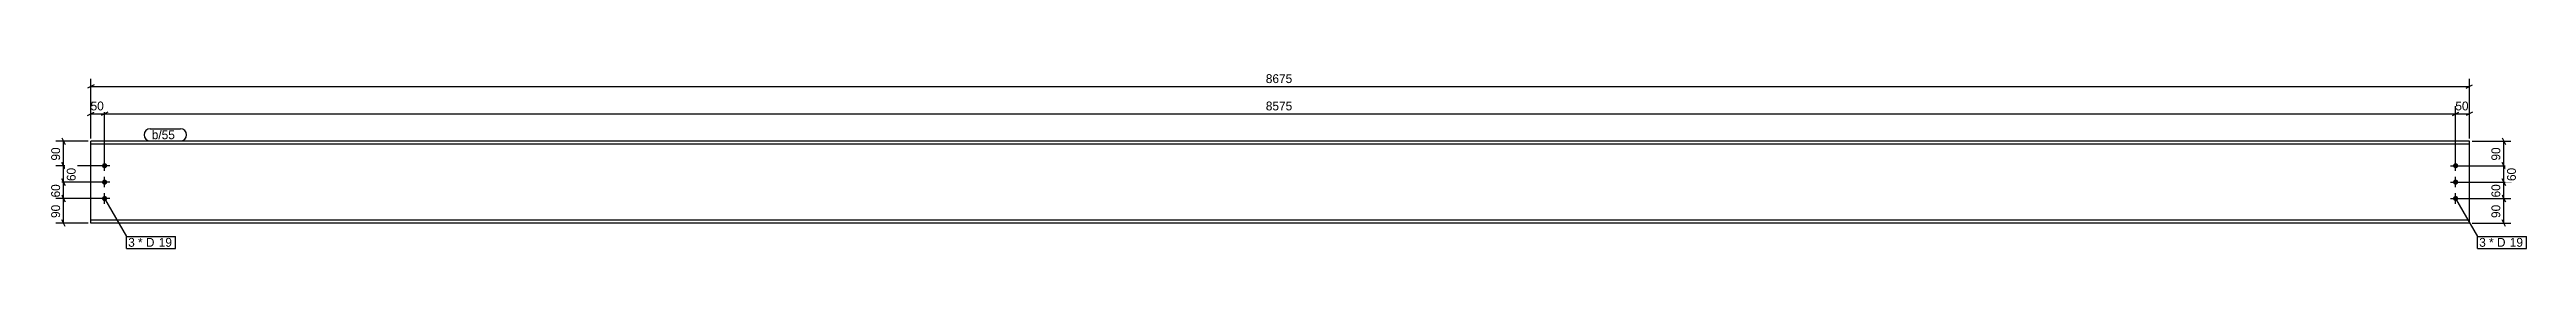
# Model space of a CAD drawing. Header units: millimetres. Extents: x 26 to 9059, y 32 to 675.
import ezdxf

# ---------------------------------------------------------------- set-up
doc = ezdxf.new("R2010")
doc.units = ezdxf.units.MM
doc.styles.add('Comic Sans MS', font='COMIC.TTF', dxfattribs={"height": 0.2})

msp = doc.modelspace()

# ---------------------------------------------------------------- hatches: boundary and pattern name
at = {"linetype": 'Continuous'}
for points in [[(216.9, 334.6, -1), (235.9, 334.6, -1)], [(216.9, 274.6, -1), (235.9, 274.6, -1)], [(8791.6, 334.6, -1), (8810.6, 334.6, -1)], [(8791.6, 274.6, -1), (8810.6, 274.6, -1)], [(216.9, 214.6, -1), (235.9, 214.6, -1)], [(8791.6, 214.6, -1), (8810.6, 214.6, -1)]]:
    msp.add_hatch(color=3, dxfattribs=at).paths.add_polyline_path(points)

# ---------------------------------------------------------------- linework, layer by layer
at = {"color": 8, "linetype": 'Continuous'}
for p, q in [((176.4, 624.6), (8851.1, 624.6)), ((176.4, 434.6), (176.4, 553)), ((226.4, 344.6), (226.4, 553)), ((226.4, 344.6), (226.4, 553)), ((8801.1, 344.6), (8801.1, 553)), ((8851.1, 434.6), (8851.1, 553)), ((164.4, 518.6), (188.4, 530.6)), ((176.4, 524.6), (226.4, 524.6)), ((238.4, 530.6), (214.4, 518.6)), ((238.4, 530.6), (214.4, 518.6)), ((8789.1, 518.6), (8813.1, 530.6)), ((8801.1, 524.6), (8851.1, 524.6)), ((8863.1, 530.6), (8839.1, 518.6)), ((166.4, 424.6), (48, 424.6)), ((70.4, 436.6), (82.4, 412.6)), ((76.4, 334.6), (76.4, 424.6)), ((8861.1, 424.6), (9002, 424.6)), ((8970.4, 436.6), (8982.4, 412.6)), ((8976.4, 334.6), (8976.4, 424.6)), ((216.4, 334.6), (48, 334.6)), ((216.4, 274.6), (50.8, 274.6)), ((82.4, 322.6), (70.4, 346.6)), ((82.4, 262.6), (70.4, 286.6)), ((8811.1, 334.6), (9002, 334.6)), ((8811.1, 274.6), (9002, 274.6)), ((8982.4, 322.6), (8970.4, 346.6)), ((8970.4, 286.6), (8982.4, 262.6)), ((8976.4, 214.6), (8976.4, 274.6)), ((216.4, 214.6), (48, 214.6)), ((82.4, 202.6), (70.4, 226.6)), ((8811.1, 214.6), (9002, 214.6)), ((8982.4, 202.6), (8970.4, 226.6)), ((166.4, 124.6), (48, 124.6)), ((82.4, 112.6), (70.4, 136.6)), ((8861.1, 124.6), (9002, 124.6)), ((8982.4, 112.6), (8970.4, 136.6))]:
    msp.add_line(p, q, dxfattribs=at)
at = {"color": 7, "linetype": 'Continuous'}
for p, q in [((176.4, 124.6), (176.4, 424.6)), ((8851.1, 424.6), (176.4, 424.6)), ((8851.1, 413.9), (176.4, 413.9)), ((8851.1, 124.6), (8851.1, 424.6)), ((8851.1, 135.3), (176.4, 135.3)), ((8851.1, 124.6), (176.4, 124.6))]:
    msp.add_line(p, q, dxfattribs=at)
at = {"color": 3, "linetype": 'Continuous'}
for p, q in [((245.4, 334.6), (207.4, 334.6)), ((245.4, 274.6), (207.4, 274.6)), ((226.4, 315.6), (226.4, 353.6)), ((226.4, 255.6), (226.4, 293.6)), ((8782.1, 334.6), (8820.1, 334.6)), ((8782.1, 274.6), (8820.1, 274.6)), ((8801.1, 315.6), (8801.1, 353.6)), ((8801.1, 255.6), (8801.1, 293.6)), ((245.4, 214.6), (207.4, 214.6)), ((226.4, 195.6), (226.4, 233.6)), ((8782.1, 214.6), (8820.1, 214.6)), ((8801.1, 195.6), (8801.1, 233.6))]:
    msp.add_line(p, q, dxfattribs=at)

# ---------------------------------------------------------------- wipeouts: each hides what was drawn before it
at = {"color": 0}
for points in [[(338.5, 38), (338.5, 70), (312.4, 70), (312.4, 38)], [(8913.2, 38), (8913.2, 70), (8887.1, 70), (8887.1, 38)]]:
    msp.add_wipeout(points, dxfattribs=at)

# ---------------------------------------------------------------- next in the draw order: wipeouts: each hides what was drawn before it
for points in [[(4572.3, 630.6), (4572.3, 675.4), (4455.2, 675.4), (4455.2, 630.6)], [(8858.6, 530.6), (8858.6, 575.4), (8793.6, 575.4), (8793.6, 530.6)], [(497.7, 431.6), (497.7, 463.6), (398.4, 463.6), (398.4, 431.6)], [(70.4, 412), (25.6, 412), (25.6, 347.1), (70.4, 347.1)], [(8970.4, 412), (8925.6, 412), (8925.6, 347.1), (8970.4, 347.1)], [(8970.4, 277), (8925.6, 277), (8925.6, 212.1), (8970.4, 212.1)], [(338.5, 38), (338.5, 70), (312.4, 70), (312.4, 38)], [(8913.2, 38), (8913.2, 70), (8887.1, 70), (8887.1, 38)]]:
    msp.add_wipeout(points, dxfattribs=at)

# ---------------------------------------------------------------- next in the draw order: linework, layer by layer
at = {"color": 8, "linetype": 'Continuous'}
for p, q in [((8851.1, 434.6), (8851.1, 653)), ((8801.1, 344.6), (8801.1, 553)), ((8839.1, 618.6), (8863.1, 630.6)), ((226.4, 524.6), (8801.1, 524.6)), ((8789.1, 518.6), (8813.1, 530.6)), ((216.4, 334.6), (50.8, 334.6)), ((70.4, 346.6), (82.4, 322.6)), ((76.4, 274.6), (76.4, 334.6)), ((8811.1, 334.6), (9004.8, 334.6)), ((8811.1, 274.6), (9004.8, 274.6)), ((8970.4, 346.6), (8982.4, 322.6)), ((8982.4, 262.6), (8970.4, 286.6)), ((8976.4, 274.6), (8976.4, 334.6)), ((8811.1, 214.6), (9002, 214.6)), ((8970.4, 226.6), (8982.4, 202.6)), ((8976.4, 124.6), (8976.4, 214.6))]:
    msp.add_line(p, q, dxfattribs=at)

# ---------------------------------------------------------------- next in the draw order: texts
at = {"color": 3, "style": 'Comic Sans MS'}
for s, p in [('8675', (4461.6, 637)), ('50', (8800, 537))]:
    msp.add_text(s, height=32.38, dxfattribs=at).set_placement(p)
for s, p in [('90', (64, 353.5)), ('90', (8964, 353.5)), ('60', (8964, 218.5))]:
    msp.add_text(s, height=32.38, rotation=90.00021, dxfattribs=at).set_placement(p)

# ---------------------------------------------------------------- next in the draw order: wipeouts: each hides what was drawn before it
at = {"color": 0}
for points in [[(497.7, 431.6), (497.7, 463.6), (398.4, 463.6), (398.4, 431.6)], [(414.3, 38), (414.3, 70), (348.1, 70), (348.1, 38)], [(8989, 38), (8989, 70), (8922.8, 70), (8922.8, 38)]]:
    msp.add_wipeout(points, dxfattribs=at)

# ---------------------------------------------------------------- next in the draw order: linework, layer by layer
at = {"color": 7, "linetype": 'Continuous'}
for p, q in [((392.4, 469.6), (503.7, 469.6)), ((392.4, 425.6), (503.7, 425.6))]:
    msp.add_line(p, q, dxfattribs=at)
for centre, start, end in [((392.4, 447.6), 90, 270), ((503.7, 447.6), 270, 90)]:
    msp.add_arc(centre, 22, start, end, dxfattribs=at)

# ---------------------------------------------------------------- next in the draw order: texts
at = {"color": 3, "style": 'Comic Sans MS'}
msp.add_text('b/55', height=32.38, dxfattribs=at).set_placement((398.4, 431.6))

# ---------------------------------------------------------------- next in the draw order: wipeouts: each hides what was drawn before it
at = {"color": 0}
for points in [[(233.9, 530.6), (233.9, 575.4), (168.9, 575.4), (168.9, 530.6)], [(4572.3, 530.6), (4572.3, 575.4), (4455.2, 575.4), (4455.2, 530.6)], [(127.2, 337), (82.4, 337), (82.4, 272.1), (127.2, 272.1)], [(9027.2, 337), (8982.4, 337), (8982.4, 272.1), (9027.2, 272.1)], [(8970.4, 202), (8925.6, 202), (8925.6, 137.1), (8970.4, 137.1)], [(414.3, 38), (414.3, 70), (348.1, 70), (348.1, 38)], [(8989, 38), (8989, 70), (8922.8, 70), (8922.8, 38)]]:
    msp.add_wipeout(points, dxfattribs=at)

# ---------------------------------------------------------------- next in the draw order: linework, layer by layer
at = {"color": 8, "linetype": 'Continuous'}
for p, q in [((176.4, 434.6), (176.4, 653)), ((188.4, 630.6), (164.4, 618.6)), ((216.4, 274.6), (48, 274.6)), ((70.4, 286.6), (82.4, 262.6)), ((76.4, 214.6), (76.4, 274.6))]:
    msp.add_line(p, q, dxfattribs=at)
at = {"color": 7, "linetype": 'Continuous'}
for p, q in [((226.4, 214.6), (306.4, 76)), ((8801.1, 214.6), (8881.1, 76)), ((306.4, 32), (306.4, 76)), ((8881.1, 32), (8881.1, 76))]:
    msp.add_line(p, q, dxfattribs=at)

# ---------------------------------------------------------------- next in the draw order: texts
at = {"color": 3, "style": 'Comic Sans MS'}
for s, height, p in [('50', 32.38, (175.3, 537)), ('8575', 32.38, (4461.6, 537)), ('3', 32.4, (312.4, 38)), ('3', 32.4, (8887.1, 38))]:
    msp.add_text(s, height=height, dxfattribs=at).set_placement(p)
for s, p in [('60', (120.8, 278.5)), ('60', (9020.8, 278.5)), ('90', (8964, 143.5))]:
    msp.add_text(s, height=32.38, rotation=90.00021, dxfattribs=at).set_placement(p)

# ---------------------------------------------------------------- next in the draw order: wipeouts: each hides what was drawn before it
at = {"color": 0}
for points in [[(469.1, 38), (469.1, 70), (423.9, 70), (423.9, 38)], [(9043.8, 38), (9043.8, 70), (8998.6, 70), (8998.6, 38)]]:
    msp.add_wipeout(points, dxfattribs=at)

# ---------------------------------------------------------------- next in the draw order: wipeouts: each hides what was drawn before it
for points in [[(70.4, 277), (25.6, 277), (25.6, 212.1), (70.4, 212.1)], [(469.1, 38), (469.1, 70), (423.9, 70), (423.9, 38)], [(9043.8, 38), (9043.8, 70), (8998.6, 70), (8998.6, 38)]]:
    msp.add_wipeout(points, dxfattribs=at)

# ---------------------------------------------------------------- next in the draw order: linework, layer by layer
at = {"color": 8, "linetype": 'Continuous'}
for p, q in [((216.4, 214.6), (48, 214.6)), ((70.4, 226.6), (82.4, 202.6)), ((76.4, 124.6), (76.4, 214.6))]:
    msp.add_line(p, q, dxfattribs=at)
at = {"color": 7, "linetype": 'Continuous'}
for p, q in [((306.4, 76), (484.7, 76)), ((306.4, 32), (484.7, 32)), ((484.7, 32), (484.7, 76)), ((8881.1, 76), (9059.4, 76)), ((8881.1, 32), (9059.4, 32)), ((9059.4, 32), (9059.4, 76))]:
    msp.add_line(p, q, dxfattribs=at)

# ---------------------------------------------------------------- next in the draw order: texts
at = {"color": 3, "style": 'Comic Sans MS'}
msp.add_text('60', height=32.38, rotation=90.00021, dxfattribs=at).set_placement((64, 218.5))
for s, p in [('* D', (348.1, 38)), ('19', (423.9, 38)), ('* D', (8922.8, 38)), ('19', (8998.6, 38))]:
    msp.add_text(s, height=32.38, dxfattribs=at).set_placement(p)

# ---------------------------------------------------------------- next in the draw order: wipeouts: each hides what was drawn before it
at = {"color": 0}
msp.add_wipeout([(70.4, 202), (25.6, 202), (25.6, 137.1), (70.4, 137.1)], dxfattribs=at)

# ---------------------------------------------------------------- next in the draw order: texts
at = {"color": 3, "style": 'Comic Sans MS'}
msp.add_text('90', height=32.38, rotation=90.00021, dxfattribs=at).set_placement((64, 143.5))

doc.saveas('drawing.dxf')
